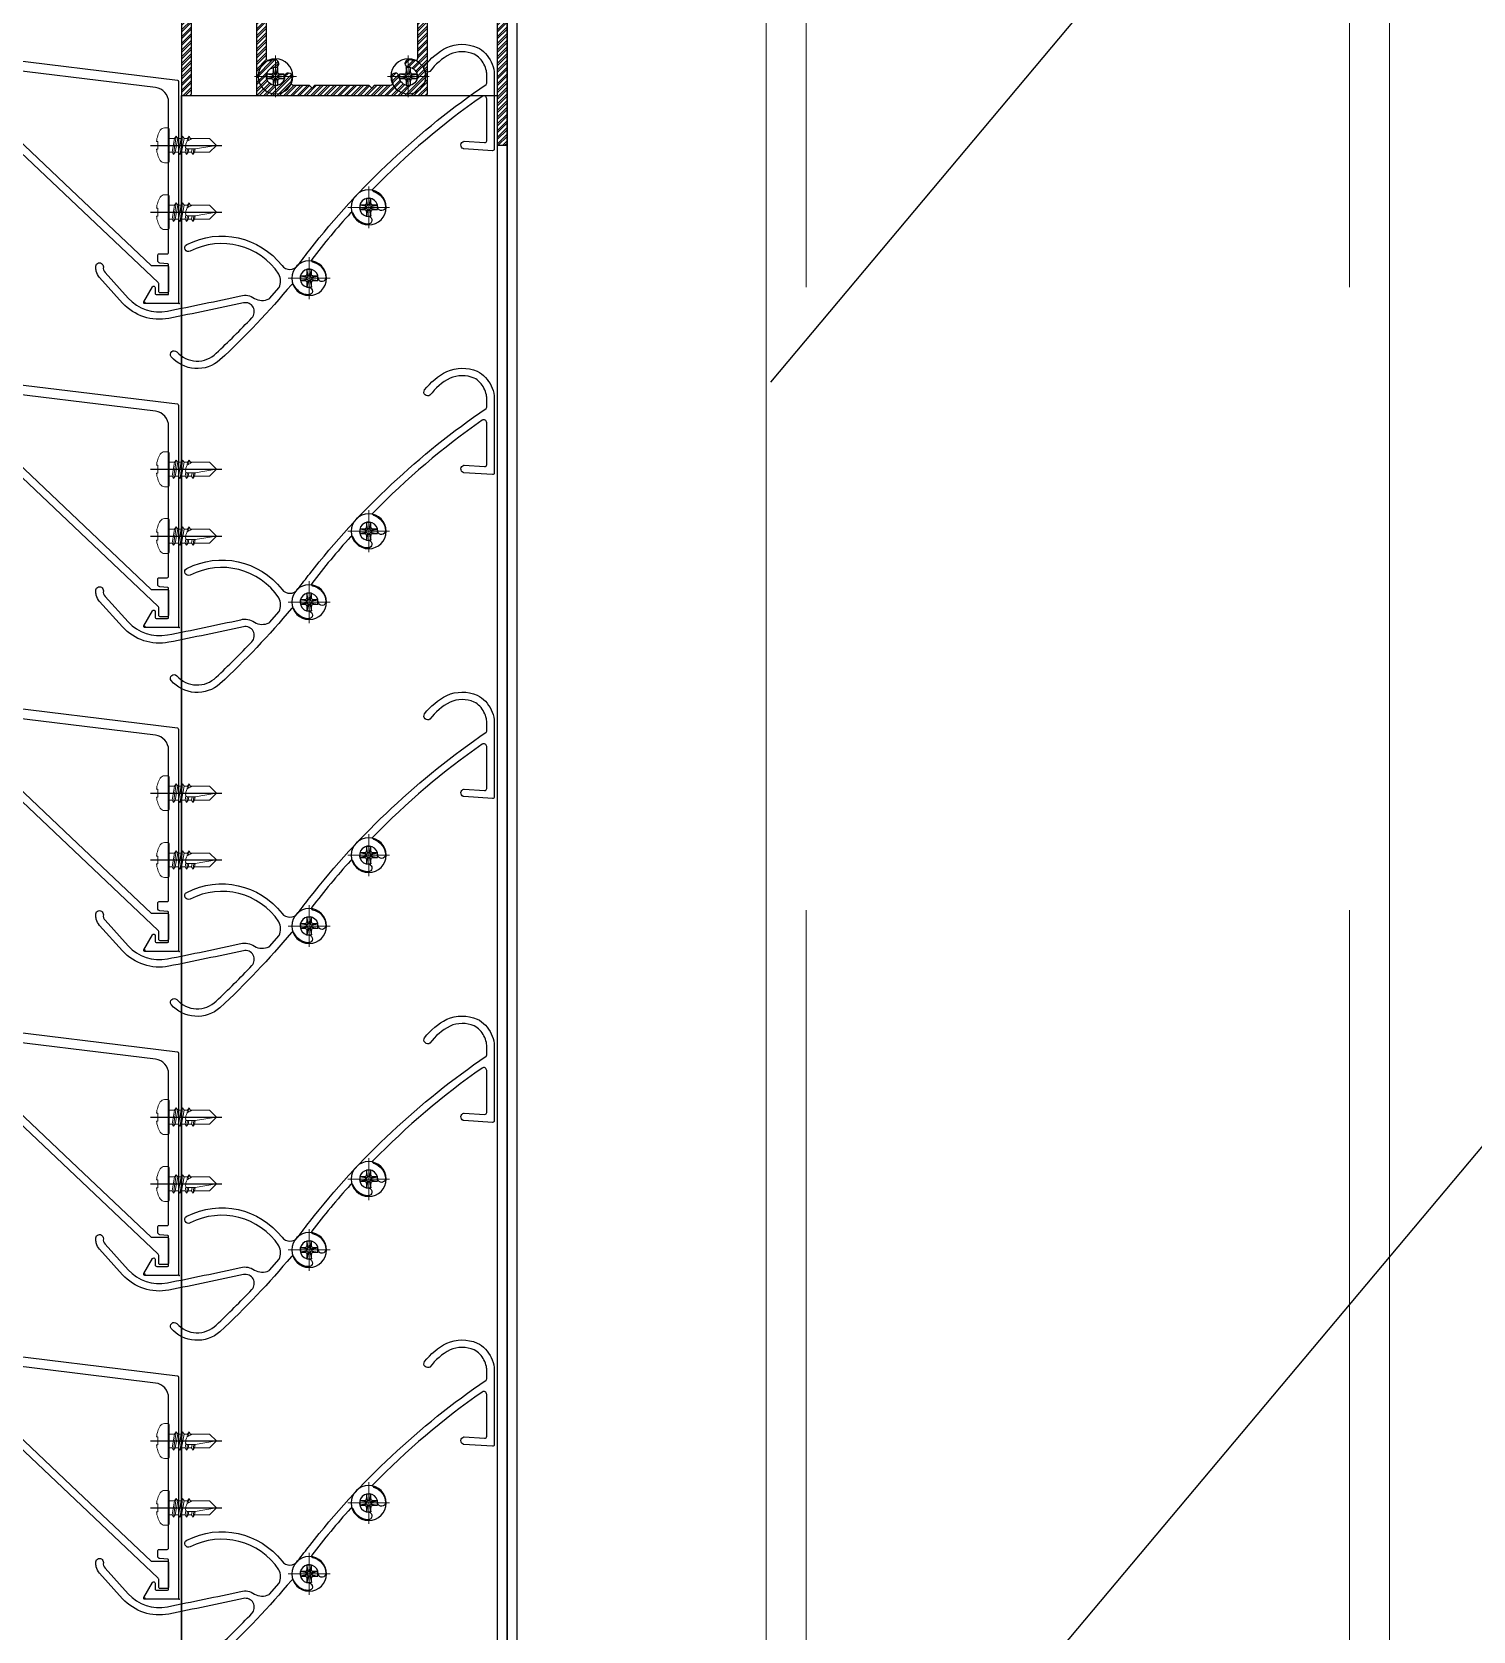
# Model space of a CAD drawing. Header units: millimetres. Extents: x 652937 to 1670132, y 1473552 to 2851037.
# Drawn here: x 708381.1 to 708670.1, y 1510266.5 to 1510587.4 of the extents above; entities that cross this region are included whole.
import ezdxf

# ---------------------------------------------------------------- set-up
doc = ezdxf.new("R2010")
doc.units = ezdxf.units.MM
doc.set_wipeout_variables(frame=1)
doc.linetypes.add('CENTER', pattern=[50.800000000000004, 31.75, -6.35, 6.35, -6.35])
doc.linetypes.add('HIDDEN', pattern=[0.375, 0.25, -0.125])
for name, color, linetype in [('010 - ASPG_ACCESSORIES_MAIN_COLOR_1', 7, 'Continuous'), ('010 - ASPG_EXTR_MAIN_COLOR_2', 7, 'Continuous'), ('010 - ASPG_FRAMING_CUT_COLOR_4', 7, 'Continuous'), ('010 - ASPG_FRAMING_HATCH_', 7, 'Continuous'), ('010 - ASPG_FRAMING_MAIN_COLOR_2', 7, 'Continuous'), ('010 - ASPG_FRAMING_SUB_COLOR_2', 7, 'Continuous'), ('010 - ASPG_FRAMING_WIPEOUT_', 7, 'Continuous'), ('BOLT & SCREW', 7, 'Continuous'), ('Center Line', 7, 'CENTER'), ('TEXT', 7, 'Continuous')]:
    doc.layers.add(name, color=color, linetype=linetype)
doc.layers.add('010 - ASPG_EXTR_DEF_SUB', color=7, linetype='Continuous', plot=False)
for name, color, linetype, lineweight in [('12-GRID', 7, 'CENTER', 13), ('Part', 7, 'Continuous', 0), ('SCREW', 7, 'Continuous', 5)]:
    doc.layers.add(name, color=color, linetype=linetype, lineweight=lineweight)

# ---------------------------------------------------------------- blocks, each defined once
blk = doc.blocks.new('3')
at = {"layer": 'Part', "color": 7, "linetype": 'HIDDEN', "lineweight": 0, "ltscale": 5}
for p, q in [((-165.6440709792078, 2.026964576449245), (-191.6366560002789, 2.027593000326306)), ((-165.6440709792078, 1.481964577920735), (-191.6366690006107, 1.482593001797795))]:
    blk.add_line(p, q, dxfattribs=at)
at = {"layer": 'Part', "color": 7, "lineweight": 0}
blk.add_lwpolyline([(-165.6440709792078, 2.066965218633413), (-191.6362454844639, 2.067592992912978), (-191.6362454872578, 1.442592992912978), (-165.6440709792078, 1.441964577883482)], dxfattribs=at)
blk = doc.blocks.new('W-1-PP18-ST_ENT3_REV02_20260413-050421_PP18_ENT3_MAIN_PLAN')
at = {"layer": 'TEXT'}
h = blk.add_hatch(dxfattribs=at)
h.set_pattern_fill('ANSI34', scale=21.83100767730449, angle=305.7689957793228)
h.set_pattern_definition([(230.0083080653204, (16484.82354204194, -22407.65041881241), (318.6218556715972, -267.276760314056), []), (230.0083080653204, (16387.17373050773, -22416.20793845505), (318.6218556715972, -267.276760314056), []), (230.0083080653204, (16289.52391897351, -22424.76545809768), (318.6218556715972, -267.276760314056), []), (230.0083080653204, (16191.87388997548, -22433.3229965996), (318.6218556715972, -267.276760314056), [])])
h.paths.add_polyline_path([(8351.9099206666, -15550.10326229967), (8350.218025129521, 1004.77125053294), (20060.18423601077, 1006.600863533095), (20061.87613178068, -15548.27364929952)], flags=16)
h.paths.add_polyline_path([(8201.931672031293, -15700.12501231395), (8201.109208492795, 1155.654514906928), (20210.65068731573, 1155.931012239307), (20211.47315085423, -15699.84851498157)])
at = {"color": 7, "xscale": 200.000000000001, "yscale": 200.000000000001, "zscale": 200.000000000001, "rotation": 90}
blk.add_blockref('3', (8614.437109767692, 23052.34119994566), dxfattribs=at)
blk = doc.blocks.new('*U9351')
at = {"layer": '12-GRID', "color": 7, "linetype": 'CENTER'}
for p, q in [((5.684341886080801e-14, -6.200000000000029), (5.684341886080801e-14, 2.200000000000029)), ((-4.199999999999973, -2), (4.200000000000085, -2))]:
    blk.add_line(p, q, dxfattribs=at)
at = {"layer": 'BOLT & SCREW', "color": 7}
for p, q in [((-0.553537628269381, -1.771128018217196), (-1.767499999999847, -1.558125000000442)), ((-0.553537628269381, -2.228871981782805), (-1.767500000000483, -2.441875000000354)), ((-0.4577439635652332, -1.771128018217196), (-0.8837500000000146, -1.558125000000442)), ((-0.4577439635652332, -2.228871981782805), (-0.8837500000000146, -2.441875000000354)), ((-0.2288719817826677, -1.446462371730204), (-0.4418749999998197, -0.2325000000002947)), ((-0.2288719817826677, -1.542256036434869), (-0.4418749999998197, -1.116250000000048)), ((-0.2288719817826677, -2.457743963565131), (-0.4418749999998197, -2.883750000000271)), ((-0.2288719817821107, -2.553537628269438), (-0.4418749999998197, -3.767500000000023)), ((0.2288719817822642, -1.446462371730562), (0.4418749999996946, -0.2324999999999764)), ((0.2288719817822642, -1.542256036434869), (0.4418749999996946, -1.116250000000048)), ((0.4418749999996946, -2.883750000000271), (0.2288719817829008, -2.457743963565131)), ((0.2288719817829008, -2.553537628269438), (0.4418749999999732, -3.767500000000023)), ((0.4577439635647103, -1.771128018217196), (0.8837499999994917, -1.558125000000442)), ((0.4577439635647103, -2.228871981782805), (0.8837500000001283, -2.441874999999877)), ((0.5535376282692559, -1.771128018217196), (1.767500000000001, -1.558125000000124)), ((0.5535376282692559, -2.228871981782805), (1.767500000000001, -2.441874999999877))]:
    blk.add_line(p, q, dxfattribs=at)
for points in [[(-1.767500000000006, -1.558125000000442), (-0.8837500000001342, -1.558125000000442, 0.4142135623730394), (-0.4418749999998197, -1.116250000000048), (-0.4418749999998197, -0.2325000000002947), (0.4418749999996946, -0.2324999999999764), (0.4418749999996946, -1.116250000000048, 0.4142135623731505), (0.8837500000000089, -1.558125000000442), (1.76750000000012, -1.558125000000124), (1.76750000000012, -2.441874999999877), (0.8837500000000089, -2.441874999999877, 0.414213562373095), (0.4418749999996946, -2.883750000000271), (0.4418749999999732, -3.767500000000023), (-0.4418749999998197, -3.767500000000023), (-0.4418749999998197, -2.883750000000271, 0.4142135623730397), (-0.8837500000001342, -2.441875000000354), (-1.767500000000483, -2.441875000000354)], [(0.2288719817829008, -2.457743963565131, -0.414213562373095), (0.4577439635645909, -2.228871981782805), (0.5535376282692559, -2.228871981782805), (0.5535376282692559, -1.771128018217196), (0.4577439635645909, -1.771128018217196, -0.4142135623730951), (0.228871981782105, -1.542256036434869), (0.228871981782105, -1.446462371730562), (-0.2288719817826677, -1.446462371730204), (-0.2288719817826677, -1.542256036434869, -0.4142135623730951), (-0.4577439635649944, -1.771128018217196), (-0.553537628269381, -1.771128018217196), (-0.553537628269381, -2.228871981782805), (-0.4577439635649944, -2.228871981782805, -0.4142135623730951), (-0.2288719817826677, -2.457743963565131), (-0.2288719817822698, -2.553537628269438), (0.2288719817829008, -2.553537628269438)]]:
    blk.add_lwpolyline(points, format="xyb", close=True, dxfattribs=at)
blk.add_circle((5.684341886080801e-14, -2), 3.5, dxfattribs=at)
blk = doc.blocks.new('000_ASPG_TYP_FILES_20260218-010703_FRAME_EXTR_')
at = {"layer": '010 - ASPG_FRAMING_HATCH_'}
h = blk.add_hatch(dxfattribs=at)
h.set_pattern_fill('ANSI32', scale=0.1, angle=180)
h.set_pattern_definition([(225, (0, 0), (0.6735192090801866, -0.6735192090801868), []), (225, (-0.4490130000000001, 5.498823332255506e-17), (0.6735192090801866, -0.6735192090801868), [])])
edge = h.paths.add_edge_path()
edge.add_line((1.999999996740371, 15.99999999965075), (1.999999996740371, 1.999999999941792))
edge.add_line((1.999999996740371, 1.999999999941792), (39.69999999750871, 1.999999999941792))
edge.add_arc((39.69999999730499, 1.700000000040752), 0.2999999999010399, -3.891028654834372e-08, 89.99999996109239, ccw=False)
edge.add_line((39.99999999720603, 1.699999999837019), (39.99999999720603, 0.2999999996973202))
edge.add_arc((39.69999999750872, 0.2999999996973131), 0.2999999996973131, -90.00000000000142, 1.4210854715202004e-12, ccw=False)
edge.add_line((39.69999999750871, 0), (0.2999999996973202, 0))
edge.add_arc((0.2999999996973273, 0.2999999996973273), 0.2999999996973273, 180.0000000000013, 269.99999999999864, ccw=False)
edge.add_line((0, 0.2999999996973202), (0, 17.69999999989523))
edge.add_arc((0.2999999999301508, 17.70000000012806), 0.2999999999301508, 90.00000004446741, 180.0000000444674, ccw=False)
edge.add_line((0.2999999996973202, 18.00000000005821), (22.5570233851904, 18.00000000005821))
edge.add_arc((22.5570233856712, 18.50000000026317), 0.5000000002049632, 269.9999999449049, 380.2095453190142)
edge.add_arc((26.1699999981368, 19.82999999686102), 3.349999998908497, 182.0637942974167, 200.2095453254992, ccw=False)
edge.add_arc((23.58168000320438, 19.73672835517209), 0.7599999998138507, 2.0637943418387863, 182.0637943418388, ccw=False)
edge.add_arc((26.16999999910358, 19.82999999939922), 1.830000000338361, 182.0637943388468, 447.9362056470717)
edge.add_arc((26.263271644013, 22.41831999551505), 0.7600000000549151, 87.93620564125177, 267.9362056412518, ccw=False)
edge.add_arc((26.16999999863267, 19.8300000075356), 3.349999992334041, 69.79045460402187, 87.9362056313708, ccw=False)
edge.add_arc((27.49999999788272, 23.44297661244421), 0.5000000006038865, 249.7904545688332, 359.9999999442181)
edge.add_line((27.9999999984866, 23.44297661195742), (27.9999999984866, 26.67999999993481))
edge.add_line((27.9999999984866, 26.67999999993481), (28.49999999674037, 27.17999999958556))
edge.add_line((28.49999999674037, 27.17999999958556), (27.9999999984866, 27.67999999970198))
edge.add_line((27.9999999984866, 27.67999999970198), (27.9999999984866, 38.61999999982072))
edge.add_line((27.9999999984866, 38.61999999982072), (28.49999999674037, 39.11999999993714))
edge.add_line((28.49999999674037, 39.11999999993714), (27.9999999984866, 39.62000000005355))
edge.add_line((27.9999999984866, 39.62000000005355), (27.9999999984866, 42.85702338756528))
edge.add_arc((27.49999999787862, 42.85702338707262), 0.5000000006079759, 5.645408219420843e-08, 110.2095454304945)
edge.add_arc((26.16999999884449, 46.46999999186602), 3.349999992147246, 272.0637943651193, 290.20954539329375, ccw=False)
edge.add_arc((26.263271644013, 43.88168000403675), 0.7600000000258301, 92.06379435882718, 272.0637943588272, ccw=False)
edge.add_arc((26.16999999910502, 46.47000000012492), 1.830000000339747, 272.0637943528818, 537.9362056611998)
edge.add_arc((23.58168000320438, 46.56327164435061), 0.7599999998138507, 177.9362056581612, 357.9362056581612, ccw=False)
edge.add_arc((26.16999999825318, 46.47000000263876), 3.349999999025627, 159.7904546748206, 177.9362057022633, ccw=False)
edge.add_arc((22.55702338551316, 47.7999999994954), 0.500000000434755, 339.790454661877, 450.0000000369852)
edge.add_line((22.5570233851904, 48.29999999993015), (0.2999999996973202, 48.29999999993015))
edge.add_arc((0.2999999996973095, 48.59999999962746), 0.2999999996973131, 179.9999999999987, 270.00000000000205, ccw=False)
edge.add_line((0, 48.59999999962747), (0, 59.99999999994179))
edge.add_arc((0.2999999996973202, 59.99999999994179), 0.2999999996973202, 90, 180, ccw=False)
edge.add_line((0.2999999996973202, 60.29999999963911), (4.999999997438863, 60.29999999963911))
edge.add_line((4.999999997438863, 60.29999999963911), (4.999999997438863, 64.99999999959255))
edge.add_arc((5.299999997369017, 64.99999999982538), 0.2999999999301544, 90.0000000444681, 180.0000000444674, ccw=False)
edge.add_line((5.299999997136183, 65.29999999975553), (29.99999999883585, 65.29999999975553))
edge.add_line((29.99999999883585, 65.29999999975553), (29.99999999883585, 63.59999999997672))
edge.add_arc((29.69999999890567, 63.59999999974391), 0.2999999999301721, -89.99999995552861, 4.4463320136856055e-08, ccw=False)
edge.add_line((29.69999999913853, 63.29999999981374), (7.299999997485429, 63.29999999981374))
edge.add_arc((7.29999999771826, 62.99999999988358), 0.2999999999301508, 90.00000004446738, 180.0000000444674)
edge.add_line((6.999999997788109, 62.99999999965075), (6.999999997788109, 58.29999999969732))
edge.add_line((6.999999997788109, 58.29999999969732), (2.300000000162981, 58.29999999969732))
edge.add_arc((2.299999998300336, 57.99999999813735), 0.3000000015599653, 89.99999964426098, 179.999999644261)
edge.add_line((1.999999996740371, 58), (1.999999996740371, 50.60000000003492))
edge.add_arc((2.299999998533172, 50.60000000166475), 0.3000000017928013, 180.000000311273, 270.0000003112706)
edge.add_line((2.300000000162981, 50.29999999987194), (29.69999999913853, 50.29999999987194))
edge.add_arc((29.6999999989348, 49.9999999999709), 0.299999999901047, -3.890897914970992e-08, 89.99999996109108, ccw=False)
edge.add_line((29.99999999883585, 49.99999999976717), (29.99999999883585, 26.67999999993481))
edge.add_line((29.99999999883585, 26.67999999993481), (29.99999999883585, 16.29999999981374))
edge.add_arc((29.6999999989057, 16.2999999995809), 0.2999999999301508, -89.99999995553259, 4.446741286301403e-08, ccw=False)
edge.add_line((29.69999999913853, 15.99999999965075), (1.999999996740371, 15.99999999965075))
at = {"layer": '010 - ASPG_FRAMING_CUT_COLOR_4', "color": 7}
blk.add_lwpolyline([(1.999999996740371, 15.99999999965075), (1.999999996740371, 1.999999999941792), (39.69999999750871, 1.999999999941792, -0.4142135623731089), (39.99999999720603, 1.699999999837019), (39.99999999720603, 0.2999999996973202, -0.4142135623731089), (39.69999999750871, 0), (0.2999999996973202, 0, -0.4142135623730811), (0, 0.2999999996973202), (0, 17.69999999989523, -0.4142135623730951), (0.2999999996973202, 18.00000000005821), (22.5570233851904, 18.00000000005821, 0.5217296884731124), (23.02624112786725, 18.67272727261297, -0.07934163687482358), (22.82217297761235, 19.70935906958766, -1), (24.34118702879641, 19.76409764075652, 2.296345716993233), (26.23590235819574, 21.65881296969019, -1), (26.29064092983026, 23.17782702133991, -0.0793416368716021), (27.32727272447664, 22.9737588702119, 0.5217296884801942), (27.9999999984866, 23.44297661195742), (27.9999999984866, 26.67999999993481), (28.49999999674037, 27.17999999958556), (27.9999999984866, 27.67999999970198), (27.9999999984866, 38.61999999982072), (28.49999999674037, 39.11999999993714), (27.9999999984866, 39.62000000005355), (27.9999999984866, 42.85702338756528, 0.5217296884727316), (27.32727272447664, 43.3262411293108, -0.07934163687522733), (26.29064092983026, 43.122172978241, -1), (26.23590235819574, 44.64118702983251, 2.296345716995783), (24.34118702879641, 46.53590235876618, -1), (22.82217297761235, 46.59064092993503, -0.07934163687201433), (23.02624112786725, 47.62727272690972, 0.5217296884786579), (22.5570233851904, 48.29999999993015), (0.2999999996973202, 48.29999999993015, -0.4142135623731158), (0, 48.59999999962747), (0, 59.99999999994179, -0.414213562373095), (0.2999999996973202, 60.29999999963911), (4.999999997438863, 60.29999999963911), (4.999999997438863, 64.99999999959255, -0.4142135623730879), (5.299999997136183, 65.29999999975553), (29.99999999883585, 65.29999999975553), (29.99999999883585, 63.59999999997672, -0.4142135623730533), (29.69999999913853, 63.29999999981374), (7.299999997485429, 63.29999999981374, 0.4142135623730949), (6.999999997788109, 62.99999999965075), (6.999999997788109, 58.29999999969732), (2.300000000162981, 58.29999999969732, 0.4142135623730948), (1.999999996740371, 58), (1.999999996740371, 50.60000000003492, 0.4142135623730845), (2.300000000162981, 50.29999999987194), (29.69999999913853, 50.29999999987194, -0.4142135623730951), (29.99999999883585, 49.99999999976717), (29.99999999883585, 26.67999999993481), (29.99999999883585, 16.29999999981374, -0.4142135623730951), (29.69999999913853, 15.99999999965075)], format="xyb", close=True, dxfattribs=at)
at = {"color": 7}
for p in [(26.16999999736436, 48.46999999973923), (26.16999999736436, 21.82999999966705)]:
    blk.add_blockref('*U9351', p, dxfattribs=at)
blk = doc.blocks.new('PZG35-9D5')
at = {"layer": 'Center Line', "color": 7}
blk.add_line((1.4210854715202e-14, 3.733653355866409), (1.4210854715202e-14, -10.53404386090006), dxfattribs=at)
at = {"layer": 'SCREW', "color": 7}
for p, q in [((-1.399999999999963, 2.842170943040401e-14), (-1.399999999999963, -1.090192378864657)), ((1.399999999999991, 0), (1.399999999999991, -0.5901923788647139)), ((-1.850000000000009, -1.399999999999977), (1.850000000000037, -0.8999999999999773)), ((-1.850000000000009, -1.399999999999977), (-1.399999999999963, -1.090192378864685)), ((-1.850000000000009, -1.399999999999977), (-1.399999999999963, -1.709807621135297)), ((-1.850000000000009, -2.699999999999989), (1.850000000000037, -2.199999999999989)), ((-1.850000000000009, -2.699999999999989), (-1.399999999999963, -2.390192378864697)), ((-1.850000000000009, -2.699999999999989), (-1.399999999999963, -3.009807621135309)), ((-1.399999999999963, -1.090192378864685), (1.399999999999991, -0.5901923788646855)), ((-1.399999999999963, -1.709807621135297), (1.399999999999991, -1.209807621135297)), ((-1.399999999999963, -1.709807621135269), (-1.399999999999963, -2.390192378864697)), ((-1.399999999999963, -2.390192378864697), (1.399999999999991, -1.890192378864697)), ((-1.399999999999963, -3.009807621135309), (1.399999999999991, -2.509807621135309)), ((-1.399999999999963, -3.009807621135309), (-1.399999999999963, -3.690192378864708)), ((0.5619885887190463, -3.339837273736322), (1.399999999999991, -3.190192378864708)), ((1.850000000000037, -0.8999999999999773), (1.399999999999991, -0.5901923788646855)), ((1.850000000000037, -0.8999999999999773), (1.399999999999991, -1.209807621135297)), ((1.399999999999991, -1.209807621135269), (1.399999999999991, -1.890192378864725)), ((1.850000000000037, -2.199999999999989), (1.399999999999991, -1.890192378864697)), ((1.850000000000037, -2.199999999999989), (1.399999999999991, -2.509807621135309)), ((1.399999999999991, -2.50980762113528), (1.399999999999991, -3.190192378864708)), ((1.850000000000037, -3.5), (1.399999999999991, -3.190192378864708)), ((-1.850000000000009, -4), (-1.399999999999963, -3.690192378864708)), ((-1.850000000000009, -4), (-0.9911470940920566, -3.883938796498938)), ((-1.850000000000009, -4), (-1.399999999999963, -4.30980762113532)), ((-1.399999999999963, -3.690192378864708), (-0.8446989986695002, -3.591031485769975)), ((-1.399999999999963, -4.30980762113532), (-1.184865735341859, -4.271390788160659)), ((-1.399999999999963, -4.309807621135349), (-1.399999999999963, -8.099999999999966)), ((0.7141825614195483, -3.653488843051434), (1.850000000000037, -3.5)), ((0.7141825614195483, -3.932275020881832), (1.399999999999991, -3.80980762113532)), ((0.7141825614195483, -4.612659778611231), (1.399999999999991, -4.49019237886472)), ((0.7141825614195483, -4.953488843051389), (1.850000000000037, -4.800000000000011)), ((0.7141825614195483, -5.232275020881843), (1.399999999999991, -5.109807621135332)), ((1.850000000000037, -3.5), (1.399999999999991, -3.80980762113532)), ((1.399999999999991, -3.809807621135349), (1.399999999999991, -4.490192378864691)), ((1.850000000000037, -4.800000000000011), (1.399999999999991, -4.49019237886472)), ((1.850000000000037, -4.800000000000011), (1.399999999999991, -5.109807621135332)), ((1.399999999999991, -5.109807621135332), (1.399999999999991, -8.099999999999966)), ((1.4210854715202e-14, -9.5), (-1.399999999999963, -8.099999999999966)), ((1.4210854715202e-14, -9.5), (1.399999999999991, -8.099999999999966))]:
    blk.add_line(p, q, dxfattribs=at)
blk.add_lwpolyline([(1.4210854715202e-14, -9.5), (0.7141825614195483, -5.232275020881843), (0.7141825614195483, -3.600899293750615, 0.4176573264866609), (0.4106596181599826, -3.300919979679151, 0.1081021898226624), (-0.8446989986694433, -3.591031485769975), (-1.399999999999991, -4.701675652739141)], format="xyb", dxfattribs=at)
blk = doc.blocks.new('*U9352')
at = {"layer": 'SCREW', "color": 7}
blk.add_lwpolyline([(3.026373332565058, 1.780836269555209, 0.09905967801670053), (0.7999999999999687, 2.546427498927414), (0.7999999999999687, 2.274284095813357), (-0.800000000000054, 2.274284095813357), (-0.800000000000054, 2.546427498927414, 0.09905967801670058), (-3.026373332565143, 1.780836269555209, 0.2665876613401604), (-3.500000000000043, 0.9556546004010897), (-3.500000000000043, 0.1999999999999886, 0.4142135623730938), (-3.300000000000054, 0), (3.299999999999997, 0, 0.4142135623731049), (3.499999999999986, 0.1999999999999886), (3.499999999999957, 0.9556546004010897, 0.2665876613401604)], format="xyb", close=True, dxfattribs=at)
blk.add_blockref('PZG35-9D5', (-1.4210854715202e-14, 0), dxfattribs=at)
blk = doc.blocks.new('*U9355')
at = {"color": 7}
blk.add_point((0, 0), dxfattribs=at)
at = {"layer": '010 - ASPG_ACCESSORIES_MAIN_COLOR_1', "color": 7}
blk.add_lwpolyline([(-39.69999999902211, -0.5999999995172398, 0.4142135623731156), (-39.99999999883585, -0.8999999995638059), (-39.99999999883585, -7.366962144914214, 0.5773502691897371), (-39.65044321701862, -7.568778847059366), (-36.64260295056738, -5.832201459393036, 0.7673269879794871), (-36.78520590183325, -5.299999999645297), (-37.89999999874271, -5.299999999645297, -0.4142135623735732), (-38.19999999902211, -4.999999999656938), (-38.19999999902211, -2.799999999587089, -0.4142135623730951), (-37.99999999883585, -2.59999999951724), (-32.18326623388566, -2.59999999951724, -0.3888787318530097), (-31.98402729420923, -2.782568851142787), (-31.8474567013327, -4.343577870872468, 0.3888787318530089), (-31.34935935237445, -4.799999999528882), (-30.29999999911524, -4.799999999528882, 0.4142135623732408), (-29.99999999883585, -4.499999999540523), (-29.99999999883585, -2.899999999505599, -0.4142135623731785), (-29.69999999902211, -2.59999999951724), (0.4107479506637901, -2.59999999951724, -0.3789692262628873), (3.38851808081381, -5.235465979035143), (7.952927200356498, -42.5207682372482, 0.4465929586642906), (11.6177961837966, -45.07649022702281, -0.4898018444424612), (16.07846395508386, -48.68238816667036), (16.06490363762714, -49.36225294566866, -0.1824796859550777), (15.80227640201338, -50.01801436272836, -0.2679491924113072), (15.32539491611533, -50.16829426406803, 1.122114645179816), (15.09990952932276, -52.3421093734276, 0.4050039718497206), (18.0645059288945, -49.40213623346681), (18.07806624681689, -48.72227145435209, 0.4898054953707174), (11.15966573380865, -43.12966807454978, -0.4465970485362636), (9.938031048281118, -42.27776159492242), (4.866356541635469, -0.8481197821154633, 0.3641755342157969), (4.570876519894227, -0.5999999995172398)], format="xyb", close=True, dxfattribs=at)
at = {"layer": '010 - ASPG_EXTR_DEF_SUB', "color": 7}
for p in [(-39.99999999883585, -0.4999999995172402), (43.44495566345738, -76.89999999944341), (43.44495566345738, -77.49999999954052)]:
    blk.add_point(p, dxfattribs=at)
at = {"layer": '010 - ASPG_EXTR_MAIN_COLOR_2', "color": 7}
blk.add_lwpolyline([(11.37409105408005, -48.15170148877115), (11.47245816211216, -47.43577758665815), (12.17779493960552, -47.55667202338264), (12.29266474000178, -46.78670596401826, -0.5355375090189683), (14.1918134491425, -49.16870282323253, 0.9915718169393263), (15.66379558271728, -49.57599316951273, 1.157025413028558), (8.792231505503878, -48.77291728999153, -0.6885576205791355), (8.274611146422103, -48.98797988444021), (-17.14292736421339, -22.16859813180672), (-32.34153279638849, -6.131750148785431), (-32.34153279638849, -2.899999981694054, 0.4143115081626392), (-32.64163311407901, -2.59999999951724), (-37.54163311352022, -2.59999999951724, 0.4141156188887998), (-37.84153278893791, -2.899999981635847), (-37.84153278893791, -4.299999988411218, 0.4142135623731781), (-37.54153279098682, -4.599999986478724), (-35.98884801496752, -4.599999986478724, -0.205894629290155), (-35.77110154624097, -4.693635078269653), (33.22969053988345, -77.49999999954052), (43.14495566324331, -77.49999999954052, 0.6681786376628355), (43.35708769806661, -76.98786796536915), (40.5215537941549, -74.1523340573247, 0.6681786381757795), (40.00942175951786, -74.36446609156592), (40.00942175951786, -75.99999999802712), (33.87471885257401, -75.99999999802712), (11.86384030175395, -52.7751643466243, -0.5583539238224016), (12.08261241135187, -51.95244935475676, 0.7662751832817146), (12.03674733010121, -50.39291741001107, -0.4385828234445206), (10.70630855322815, -48.05207626283555)], format="xyb", close=True, dxfattribs=at)
at = {"layer": 'SCREW', "color": 7, "rotation": 180}
for p in [(-21.64901723782532, -2.499999999924694), (-8.237076249206439, -2.499999999924694)]:
    blk.add_blockref('*U9352', p, dxfattribs=at)
blk = doc.blocks.new('*U6679')
at = {"color": 7}
blk.add_wipeout([(1381.000000002975, 4.000000001458147), (60.00000000297587, 4), (60.00000000297587, 69.30000000000041), (1381.000000002975, 69.3000000014581)], dxfattribs=at).dxf.layer = '010 - ASPG_FRAMING_WIPEOUT_'
at = {"layer": '010 - ASPG_FRAMING_MAIN_COLOR_2', "color": 7}
blk.add_lwpolyline([(1351.00000000414, 69.30000000145807), (90.00000000181171, 69.3), (90.00000000181171, 6), (1351.00000000414, 6.000000001458083)], close=True, dxfattribs=at)
at = {"layer": '010 - ASPG_FRAMING_SUB_COLOR_2', "color": 7}
for points in [[(1381.000000002976, 4.000000001458083), (60.00000000297587, 4), (60.00000000297587, 69.3), (1381.000000002976, 69.30000000145807)], [(60.00000000297587, 2.000000000715772), (60.00000000297587, 4), (1381.000000002976, 4.000000001458083), (1381.000000002976, 2.000000002173856)]]:
    blk.add_lwpolyline(points, close=True, dxfattribs=at)
at = {"color": 7, "rotation": 180}
for p in [(91.77030946011655, 69.3), (156.7703094601166, 69.3), (221.7703094601166, 69.3), (286.7703094601166, 69.3), (351.7703094601166, 69.3), (416.7703094601166, 69.3)]:
    blk.add_blockref('*U9355', p, dxfattribs=at)
at = {"color": 7}
blk.add_blockref('000_ASPG_TYP_FILES_20260218-010703_FRAME_EXTR_', (60.00000000297587, 4), dxfattribs=at)
blk = doc.blocks.new('*U8556')
at = {"layer": '010 - ASPG_EXTR_DEF_SUB', "color": 7}
for p in [(910, -1.752766820573015e-10), (975, -1.877964450613945e-10), (1040, -2.003162080654874e-10), (1105, -2.128359710695804e-10), (1170, -2.253557340736734e-10)]:
    blk.add_point(p, dxfattribs=at)
at = {"layer": '010 - ASPG_EXTR_MAIN_COLOR_2', "color": 7}
blk.add_lwpolyline([(899.803354519885, 14.29476617468688, -0.01499848524836865), (906.9205648060888, 21.45455419173166, -0.7383485292466446), (909.917139344383, 19.76412730297241, 0.004917316774645771), (906.8066999851726, 4.80386410624422, 0.2636109069979271), (909.8802099335007, -4.460317215184403), (914.9957336951047, -9.084236265044382, 0.1258843890439943), (916.2677612504922, -9.753782964370401, 0.04427494949630078), (917.0895440597087, -9.866966023168715, 1.107654826573523), (917.1254592109472, -8.331805701717457, -0.2155958426847688), (916.0232266592793, -7.99102541705426), (910.8860520706512, -3.347536196408981, -0.2636109069978752), (908.2782254475169, 4.512981288425436, -0.004854851929905817), (911.34138361644, 19.25507699983362, 0.2339601468136614), (910.8154424866661, 21.95487343805078, -0.2408104543272742), (910.7103134100325, 24.9031081066926, -0.1041570884704408), (910.7846048693173, 25.00194829801265), (912.99301963998, 26.93374890845669, -0.2290212912668875), (915.7006792640314, 26.88725557009391, -0.3817208427142056), (920.2736195935868, 9.069098417413699, 0.9773819303748196), (921.6203112956136, 8.407760736240817, 0.3611050424324235), (917.4081621826626, 27.50327562540704, -0.4961260631527202), (917.4429225292988, 30.6881254172761, 0.003188108562510474), (919.0558096300811, 31.90200527402274, -0.00282652430436861), (920.561955856625, 33.06505110446531, 0.07704788012868193), (953.7415275620297, 68.43644483812321, -0.2476739044870795), (953.9891886156984, 68.567140371247), (955.9840893819928, 68.567140371247, -0.04413111325910057), (956.4728248161264, 68.50458020216254, -0.1258462906385483), (958.9636769010685, 67.20642238185908, -0.09885145914925667), (959.8173400671221, 66.03380806522844, -0.2058282691334744), (959.7936664214358, 61.20460651104739, -0.1151163694662807), (956.3683241284452, 57.18072180560492, 0.822373071447778), (957.4550462905318, 56.10392398619959, 0.109184526549196), (961.1486009340733, 60.55948756873775, 0.2083234795678962), (961.1894268463366, 66.64026457490334, 0.1005277992320483), (959.9723091390915, 68.31671042164024, 0.1451157280627245), (956.2923091310076, 70.06714037130521), (940.7587749278173, 70.06714037130521, 0.4336592857269459), (940.4594267569482, 69.74737493495857), (940.8413778650574, 63.96271307486975, 0.0820690263538202), (940.8636512933299, 63.86745857016584, 0.7206537881255028), (942.3290865048766, 63.97254170023305, 0.07922428198988747), (942.3377835312858, 64.06661670509428), (942.0687732263468, 68.14078645617636, -0.4336592857264138), (942.4679041211493, 68.567140371247), (950.8611929877661, 68.56714037130521, -0.6073848710044985), (951.3521102210507, 67.62217621307289, -0.04582868044492008), (932.7838222887367, 45.76076047349423, -0.5604921351226578), (932.2875053561293, 45.88571992114819, 0.3178599151680848), (929.2119114198722, 48.23749049508413, 0.9532878111822051), (929.0820726789534, 46.71593409549612, -2.423003988231831), (927.2580695222132, 44.89173717528982, 0.9523147976297285), (925.7363446820527, 44.76348824828099, 0.3008214087947553), (927.8898747372441, 41.75529025425138, -0.5604921351218277), (927.9835184067488, 41.25212405488062, -0.01942473842078824), (918.6239250916988, 33.46052617038302, -0.5525007933269362), (918.1474985848181, 33.63667257968271, 0.3444609008774969), (914.9894988052547, 36.29767865978582, 0.9520149233436535), (914.8615776561201, 34.7759340954938, -2.42318646531747), (913.0375749985687, 32.95193143759323, 0.9520149233867892), (911.5158304339275, 32.82401028874963, 0.2853998218446234), (913.4930240777321, 29.88851448259018, -0.5533776808031501), (913.5629085102119, 29.38496566237816, 0.03067395406819984), (898.4630128806457, 15.05729964538412, 0.4171002255848137)], format="xyb", dxfattribs=at)
for points in [[(1005.758774927817, 70.0671403712927, 0.4336592857269459), (1005.459426756948, 69.74737493494605), (1005.841377865057, 63.96271307485723, 0.0820690263538202), (1005.86365129333, 63.86745857015332, 0.7206537881255028), (1007.329086504877, 63.97254170022053, 0.07922428198988747), (1007.337783531286, 64.06661670508176), (1007.068773226347, 68.14078645616384, -0.4336592857264138), (1007.467904121149, 68.56714037123449), (1015.861192987766, 68.5671403712927, -0.6073848710044985), (1016.352110221051, 67.62217621306037, -0.04582868044492008), (997.7838222887367, 45.76076047348171, -0.5604921351226578), (997.2875053561293, 45.88571992113567, 0.3178599151680848), (994.2119114198722, 48.23749049507161, 0.9532878111822051), (994.0820726789534, 46.7159340954836, -2.423003988231831), (992.2580695222132, 44.8917371752773, 0.9523147976297285), (990.7363446820527, 44.76348824826847, 0.3008214087947553), (992.8898747372441, 41.75529025423886, -0.5604921351218277), (992.9835184067488, 41.2521240548681, -0.01942473842078824), (983.6239250916988, 33.4605261703705, -0.5525007933269362), (983.1474985848181, 33.63667257967019, 0.3444609008774969), (979.9894988052547, 36.2976786597733, 0.9520149233436535), (979.8615776561201, 34.77593409548128, -2.42318646531747), (978.0375749985687, 32.95193143758071, 0.9520149233867892), (976.5158304339275, 32.82401028873711, 0.2853998218446234), (978.4930240777321, 29.88851448257766, -0.5533776808031501), (978.5629085102119, 29.38496566236564, 0.03067395406819984), (963.4630128806457, 15.0572996453716, 0.4171002255848137), (964.114368729759, 5.272964204997621, 0.9355530918984264), (965.0966641549021, 6.406584819532796, -0.4344100119147308), (964.803354519885, 14.29476617467436, -0.01499848524836865), (971.9205648060888, 21.45455419171914, -0.7383485292466446), (974.917139344383, 19.76412730295989, 0.004917316774645771), (971.8066999851726, 4.8038641062317, 0.2636109069979271), (974.8802099335007, -4.460317215196923), (979.9957336951047, -9.084236265056902, 0.1258843890439943), (981.2677612504922, -9.753782964382921, 0.04427494949630078), (982.0895440597087, -9.866966023181234, 1.107654826573523), (982.1254592109472, -8.331805701729976, -0.2155958426847688), (981.0232266592793, -7.99102541706678), (975.8860520706512, -3.347536196421501, -0.2636109069978752), (973.2782254475169, 4.512981288412917, -0.004854851929905817), (976.34138361644, 19.2550769998211, 0.2339601468136614), (975.8154424866661, 21.95487343803826, -0.2408104543272742), (975.7103134100325, 24.90310810668008, -0.1041570884704408), (975.7846048693173, 25.00194829800013), (977.99301963998, 26.93374890844417, -0.2290212912668875), (980.7006792640314, 26.88725557008139, -0.3817208427142056), (985.2736195935868, 9.069098417401179, 0.9773819303748196), (986.6203112956136, 8.407760736228298, 0.3611050424324235), (982.4081621826626, 27.50327562539452, -0.4961260631527202), (982.4429225292988, 30.68812541726358, 0.003188108562510474), (984.0558096300811, 31.90200527401022, -0.00282652430436861), (985.561955856625, 33.06505110445279, 0.07704788012868193), (1018.74152756203, 68.43644483811069, -0.2476739044870795), (1018.989188615698, 68.56714037123449), (1020.984089381993, 68.56714037123449, -0.04413111325910057), (1021.472824816126, 68.50458020215002, -0.1258462906385483), (1023.963676901069, 67.20642238184656, -0.09885145914925667), (1024.817340067122, 66.03380806521592, -0.2058282691334744), (1024.793666421436, 61.20460651103487, -0.1151163694662807), (1021.368324128445, 57.1807218055924, 0.822373071447778), (1022.455046290532, 56.10392398618707, 0.109184526549196), (1026.148600934073, 60.55948756872523, 0.2083234795678962), (1026.189426846337, 66.64026457489082, 0.1005277992320483), (1024.972309139092, 68.31671042162772, 0.1451157280627245), (1021.292309131008, 70.0671403712927)], [(1070.758774927817, 70.06714037128017, 0.4336592857269459), (1070.459426756948, 69.74737493493353), (1070.841377865057, 63.96271307484471, 0.0820690263538202), (1070.86365129333, 63.8674585701408, 0.7206537881255028), (1072.329086504877, 63.97254170020801, 0.07922428198988747), (1072.337783531286, 64.06661670506924), (1072.068773226347, 68.14078645615132, -0.4336592857264138), (1072.467904121149, 68.56714037122197), (1080.861192987766, 68.56714037128017, -0.6073848710044985), (1081.352110221051, 67.62217621304785, -0.04582868044492008), (1062.783822288737, 45.76076047346919, -0.5604921351226578), (1062.287505356129, 45.88571992112315, 0.3178599151680848), (1059.211911419872, 48.23749049505909, 0.9532878111822051), (1059.082072678953, 46.71593409547108, -2.423003988231831), (1057.258069522213, 44.89173717526478, 0.9523147976297285), (1055.736344682053, 44.76348824825595, 0.3008214087947553), (1057.889874737244, 41.75529025422634, -0.5604921351218277), (1057.983518406749, 41.25212405485559, -0.01942473842078824), (1048.623925091699, 33.46052617035798, -0.5525007933269362), (1048.147498584818, 33.63667257965767, 0.3444609008774969), (1044.989498805255, 36.29767865976078, 0.9520149233436535), (1044.86157765612, 34.77593409546876, -2.42318646531747), (1043.037574998569, 32.95193143756819, 0.9520149233867892), (1041.515830433927, 32.82401028872459, 0.2853998218446234), (1043.493024077732, 29.88851448256514, -0.5533776808031501), (1043.562908510212, 29.38496566235312, 0.03067395406819984), (1028.463012880646, 15.05729964535908, 0.4171002255848137), (1029.114368729759, 5.272964204985101, 0.9355530918984264), (1030.096664154902, 6.406584819520276, -0.4344100119147308), (1029.803354519885, 14.29476617466185, -0.01499848524836865), (1036.920564806089, 21.45455419170662, -0.7383485292466446), (1039.917139344383, 19.76412730294737, 0.004917316774645771), (1036.806699985173, 4.80386410621918, 0.2636109069979271), (1039.880209933501, -4.460317215209443), (1044.995733695105, -9.084236265069421, 0.1258843890439943), (1046.267761250492, -9.753782964395441, 0.04427494949630078), (1047.089544059709, -9.866966023193754, 1.107654826573523), (1047.125459210947, -8.331805701742496, -0.2155958426847688), (1046.023226659279, -7.9910254170793), (1040.886052070651, -3.347536196434021, -0.2636109069978752), (1038.278225447517, 4.512981288400397, -0.004854851929905817), (1041.34138361644, 19.25507699980858, 0.2339601468136614), (1040.815442486666, 21.95487343802574, -0.2408104543272742), (1040.710313410033, 24.90310810666756, -0.1041570884704408), (1040.784604869317, 25.00194829798761), (1042.99301963998, 26.93374890843165, -0.2290212912668875), (1045.700679264031, 26.88725557006887, -0.3817208427142056), (1050.273619593587, 9.069098417388659, 0.9773819303748196), (1051.620311295614, 8.407760736215778, 0.3611050424324235), (1047.408162182663, 27.503275625382, -0.4961260631527202), (1047.442922529299, 30.68812541725106, 0.003188108562510474), (1049.055809630081, 31.9020052739977, -0.00282652430436861), (1050.561955856625, 33.06505110444027, 0.07704788012868193), (1083.74152756203, 68.43644483809817, -0.2476739044870795), (1083.989188615698, 68.56714037122197), (1085.984089381993, 68.56714037122197, -0.04413111325910057), (1086.472824816126, 68.5045802021375, -0.1258462906385483), (1088.963676901069, 67.20642238183405, -0.09885145914925667), (1089.817340067122, 66.0338080652034, -0.2058282691334744), (1089.793666421436, 61.20460651102235, -0.1151163694662807), (1086.368324128445, 57.18072180557988, 0.822373071447778), (1087.455046290532, 56.10392398617455, 0.109184526549196), (1091.148600934073, 60.55948756871271, 0.2083234795678962), (1091.189426846337, 66.6402645748783, 0.1005277992320483), (1089.972309139092, 68.3167104216152, 0.1451157280627245), (1086.292309131008, 70.06714037128017)], [(1135.758774927817, 70.06714037126766, 0.4336592857269459), (1135.459426756948, 69.74737493492101), (1135.841377865057, 63.96271307483219, 0.0820690263538202), (1135.86365129333, 63.86745857012828, 0.7206537881255028), (1137.329086504877, 63.97254170019549, 0.07922428198988747), (1137.337783531286, 64.06661670505672), (1137.068773226347, 68.1407864561388, -0.4336592857264138), (1137.467904121149, 68.56714037120945), (1145.861192987766, 68.56714037126766, -0.6073848710044985), (1146.352110221051, 67.62217621303533, -0.04582868044492008), (1127.783822288737, 45.76076047345667, -0.5604921351226578), (1127.287505356129, 45.88571992111063, 0.3178599151680848), (1124.211911419872, 48.23749049504657, 0.9532878111822051), (1124.082072678953, 46.71593409545856, -2.423003988231831), (1122.258069522213, 44.89173717525226, 0.9523147976297285), (1120.736344682053, 44.76348824824343, 0.3008214087947553), (1122.889874737244, 41.75529025421382, -0.5604921351218277), (1122.983518406749, 41.25212405484307, -0.01942473842078824), (1113.623925091699, 33.46052617034546, -0.5525007933269362), (1113.147498584818, 33.63667257964515, 0.3444609008774969), (1109.989498805255, 36.29767865974826, 0.9520149233436535), (1109.86157765612, 34.77593409545624, -2.42318646531747), (1108.037574998569, 32.95193143755567, 0.9520149233867892), (1106.515830433927, 32.82401028871207, 0.2853998218446234), (1108.493024077732, 29.88851448255262, -0.5533776808031501), (1108.562908510212, 29.3849656623406, 0.03067395406819984), (1093.463012880646, 15.05729964534656, 0.4171002255848137), (1094.114368729759, 5.272964204972581, 0.9355530918984264), (1095.096664154902, 6.406584819507756, -0.4344100119147308), (1094.803354519885, 14.29476617464933, -0.01499848524836865), (1101.920564806089, 21.4545541916941, -0.7383485292466446), (1104.917139344383, 19.76412730293485, 0.004917316774645771), (1101.806699985173, 4.80386410620666, 0.2636109069979271), (1104.880209933501, -4.460317215221963), (1109.995733695105, -9.084236265081941, 0.1258843890439943), (1111.267761250492, -9.75378296440796, 0.04427494949630078), (1112.089544059709, -9.866966023206274, 1.107654826573523), (1112.125459210947, -8.331805701755016, -0.2155958426847688), (1111.023226659279, -7.991025417091819), (1105.886052070651, -3.347536196446541, -0.2636109069978752), (1103.278225447517, 4.512981288387877, -0.004854851929905817), (1106.34138361644, 19.25507699979606, 0.2339601468136614), (1105.815442486666, 21.95487343801322, -0.2408104543272742), (1105.710313410033, 24.90310810665504, -0.1041570884704408), (1105.784604869317, 25.00194829797509), (1107.99301963998, 26.93374890841913, -0.2290212912668875), (1110.700679264031, 26.88725557005635, -0.3817208427142056), (1115.273619593587, 9.06909841737614, 0.9773819303748196), (1116.620311295614, 8.407760736203258, 0.3611050424324235), (1112.408162182663, 27.50327562536948, -0.4961260631527202), (1112.442922529299, 30.68812541723854, 0.003188108562510474), (1114.055809630081, 31.90200527398518, -0.00282652430436861), (1115.561955856625, 33.06505110442775, 0.07704788012868193), (1148.74152756203, 68.43644483808565, -0.2476739044870795), (1148.989188615698, 68.56714037120945), (1150.984089381993, 68.56714037120945, -0.04413111325910057), (1151.472824816126, 68.50458020212498, -0.1258462906385483), (1153.963676901069, 67.20642238182153, -0.09885145914925667), (1154.817340067122, 66.03380806519088, -0.2058282691334744), (1154.793666421436, 61.20460651100983, -0.1151163694662807), (1151.368324128445, 57.18072180556736, 0.822373071447778), (1152.455046290532, 56.10392398616203, 0.109184526549196), (1156.148600934073, 60.55948756870019, 0.2083234795678962), (1156.189426846337, 66.64026457486578, 0.1005277992320483), (1154.972309139092, 68.31671042160268, 0.1451157280627245), (1151.292309131008, 70.06714037126766)], [(1200.758774927817, 70.06714037125514, 0.4336592857269459), (1200.459426756948, 69.74737493490849), (1200.841377865057, 63.96271307481967, 0.0820690263538202), (1200.86365129333, 63.86745857011576, 0.7206537881255028), (1202.329086504877, 63.97254170018297, 0.07922428198988747), (1202.337783531286, 64.0666167050442), (1202.068773226347, 68.14078645612628, -0.4336592857264138), (1202.467904121149, 68.56714037119693), (1210.861192987766, 68.56714037125514, -0.6073848710044985), (1211.352110221051, 67.62217621302281, -0.04582868044492008), (1192.783822288737, 45.76076047344415, -0.5604921351226578), (1192.287505356129, 45.88571992109812, 0.3178599151680848), (1189.211911419872, 48.23749049503405, 0.9532878111822051), (1189.082072678953, 46.71593409544604, -2.423003988231831), (1187.258069522213, 44.89173717523974, 0.9523147976297285), (1185.736344682053, 44.76348824823091, 0.3008214087947553), (1187.889874737244, 41.7552902542013, -0.5604921351218277), (1187.983518406749, 41.25212405483055, -0.01942473842078824), (1178.623925091699, 33.46052617033294, -0.5525007933269362), (1178.147498584818, 33.63667257963263, 0.3444609008774969), (1174.989498805255, 36.29767865973574, 0.9520149233436535), (1174.86157765612, 34.77593409544372, -2.42318646531747), (1173.037574998569, 32.95193143754315, 0.9520149233867892), (1171.515830433927, 32.82401028869955, 0.2853998218446234), (1173.493024077732, 29.8885144825401, -0.5533776808031501), (1173.562908510212, 29.38496566232809, 0.03067395406819984), (1158.463012880646, 15.05729964533404, 0.4171002255848137), (1159.114368729759, 5.272964204960061, 0.9355530918984264), (1160.096664154902, 6.406584819495237, -0.4344100119147308), (1159.803354519885, 14.29476617463681, -0.01499848524836865), (1166.920564806089, 21.45455419168158, -0.7383485292466446), (1169.917139344383, 19.76412730292233, 0.004917316774645771), (1166.806699985173, 4.803864106194141, 0.2636109069979271), (1169.880209933501, -4.460317215234483), (1174.995733695105, -9.08423626509446, 0.1258843890439943), (1176.267761250492, -9.75378296442048, 0.04427494949630078), (1177.089544059709, -9.866966023218794, 1.107654826573523), (1177.125459210947, -8.331805701767536, -0.2155958426847688), (1176.023226659279, -7.991025417104339), (1170.886052070651, -3.34753619645906, -0.2636109069978752), (1168.278225447517, 4.512981288375357, -0.004854851929905817), (1171.34138361644, 19.25507699978354, 0.2339601468136614), (1170.815442486666, 21.9548734380007, -0.2408104543272742), (1170.710313410033, 24.90310810664252, -0.1041570884704408), (1170.784604869317, 25.00194829796257), (1172.99301963998, 26.93374890840661, -0.2290212912668875), (1175.700679264031, 26.88725557004383, -0.3817208427142056), (1180.273619593587, 9.06909841736362, 0.9773819303748196), (1181.620311295614, 8.407760736190738, 0.3611050424324235), (1177.408162182663, 27.50327562535696, -0.4961260631527202), (1177.442922529299, 30.68812541722602, 0.003188108562510474), (1179.055809630081, 31.90200527397266, -0.00282652430436861), (1180.561955856625, 33.06505110441523, 0.07704788012868193), (1213.74152756203, 68.43644483807313, -0.2476739044870795), (1213.989188615698, 68.56714037119693), (1215.984089381993, 68.56714037119693, -0.04413111325910057), (1216.472824816126, 68.50458020211246, -0.1258462906385483), (1218.963676901069, 67.206422381809, -0.09885145914925667), (1219.817340067122, 66.03380806517836, -0.2058282691334744), (1219.793666421436, 61.20460651099731, -0.1151163694662807), (1216.368324128445, 57.18072180555484, 0.822373071447778), (1217.455046290532, 56.10392398614951, 0.109184526549196), (1221.148600934073, 60.55948756868767, 0.2083234795678962), (1221.189426846337, 66.64026457485326, 0.1005277992320483), (1219.972309139092, 68.31671042159016, 0.1451157280627245), (1216.292309131008, 70.06714037125514)]]:
    blk.add_lwpolyline(points, format="xyb", close=True, dxfattribs=at)
at = {"color": 7, "rotation": 179.999999999989}
for p in [(929.0868637450039, 42.88714037125399), (994.0868637450039, 42.88714037124147), (1059.086863745004, 42.88714037122895), (1124.086863745004, 42.88714037121643), (1189.086863745004, 42.88714037120391), (914.8663687226363, 30.94714037125166), (979.8663687226363, 30.94714037123914), (1044.866368722636, 30.94714037122662), (1109.866368722636, 30.9471403712141), (1174.866368722636, 30.94714037120158)]:
    blk.add_blockref('*U9351', p, dxfattribs=at)
blk = doc.blocks.new('W-1-PP18-ST_ENT3_REV02_20260413-054934_PP18_ENT3_ASPG_MAIN_PL')
at = {"color": 7, "xscale": -1.000000000000003, "rotation": 90}
blk.add_blockref('*U6679', (8153, -13948), dxfattribs=at)
at = {"color": 7, "xscale": -1, "rotation": 270}
blk.add_blockref('*U8556', (8076.333037855104, -15249.53727160441), dxfattribs=at)

msp = doc.modelspace()

# ---------------------------------------------------------------- block references
at = {"color": 7}
msp.add_blockref('W-1-PP18-ST_ENT3_REV02_20260413-050421_PP18_ENT3_MAIN_PLAN', (700327.4221813822, 1524612.622296095), dxfattribs=at)

# ---------------------------------------------------------------- next in the draw order: block references
msp.add_blockref('W-1-PP18-ST_ENT3_REV02_20260413-054934_PP18_ENT3_ASPG_MAIN_PL', (700327.4221813822, 1524612.622296095), dxfattribs=at)

doc.saveas('drawing.dxf')
